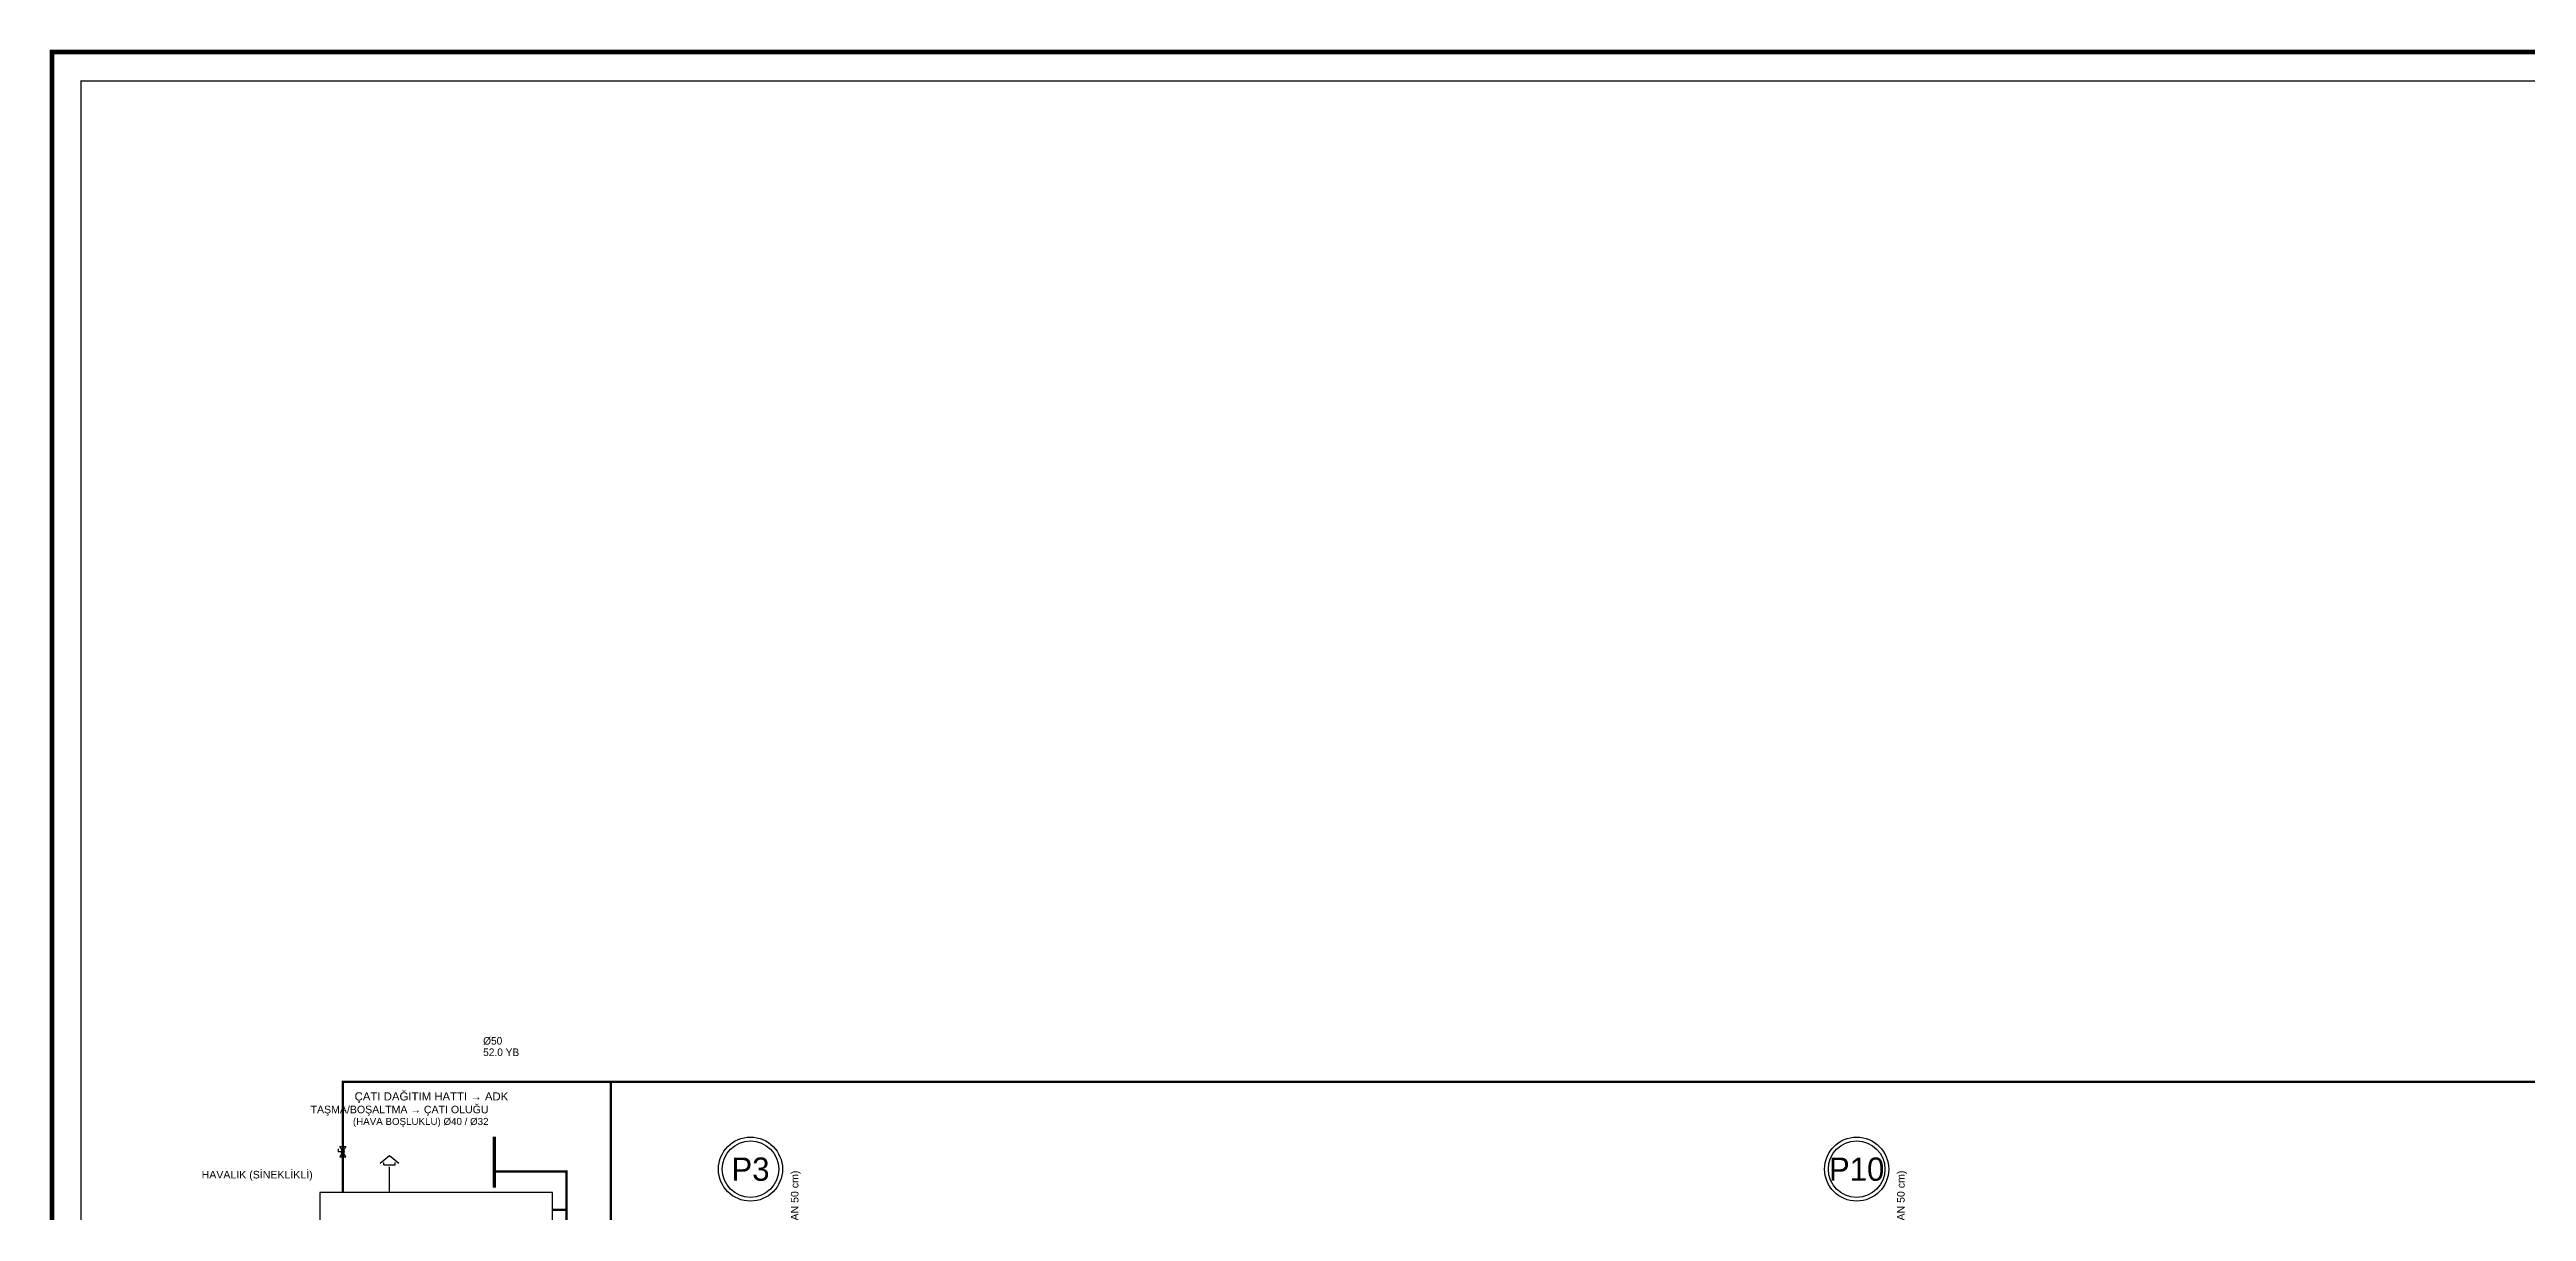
# Model space of a CAD drawing. Header units: centimetres. Extents: x -7420 to 31836, y -2 to 2802.
# Drawn here: x 15038 to 17165, y 1804 to 2802 of the extents above; entities that cross this region are included whole.
import ezdxf
from ezdxf.enums import TextEntityAlignment as Align

# ---------------------------------------------------------------- set-up
doc = ezdxf.new("R2010")
doc.units = ezdxf.units.CM
doc.linetypes.add('YAGMUR HATTI', pattern=[36, 30, -6])
for name, color, linetype in [('ROTAS-PAFTA', 7, 'CONTINUOUS'), ('ROTAS-PISSU-CAP', 211, 'CONTINUOUS'), ('ROTAS-SOGUKSU-BORU', 5, 'CONTINUOUS'), ('ROTAS-TEFRIS', 15, 'CONTINUOUS'), ('ROTAS-TEMIZ-SU-DEPOSU', 11, 'CONTINUOUS'), ('ROTAS-TEMIZSU-CAP', 101, 'CONTINUOUS'), ('ROTAS-VANA', 1, 'CONTINUOUS'), ('ROTAS-YAGMUR-BORUSU', 3, 'YAGMUR HATTI'), ('ROTAS-YAGMUR-BORUSU-CAP', 3, 'CONTINUOUS'), ('ROTAS-YAZI', 7, 'CONTINUOUS')]:
    doc.layers.add(name, color=color, linetype=linetype)
doc.styles.add('ROTAS', font='arial.ttf')

# ---------------------------------------------------------------- blocks, each defined once
blk = doc.blocks.new('ROTAS-KURESEL-VANA')
for p, q in [((0, 3.1), (0, 8)), ((0, 8), (5.4, 8))]:
    blk.add_line(p, q)
for points in [[(-9, 5.8), (-9, -5), (0, 0.4)], [(9, 5.8), (9, -5), (0, 0.4)]]:
    blk.add_lwpolyline(points, close=True)
blk.add_circle((0, 0.4), 2.71)
blk.add_attdef('CAP', text='', height=10).set_placement((-1.1, 0), align=Align.CENTER)
blk = doc.blocks.new('ROTAS-TEMIZ-SU-CAP-MB')
for tag, p in [('SOCP_001', (0.83, 4.92)), ('SO_001', (0.83, 3.42)), ('SCCP_001', (0.83, 1.92)), ('SC_001', (0.83, 0.42))]:
    blk.add_attdef(tag, p, '', height=1)
blk = doc.blocks.new('ROTAS-PIS-SU-KOLON-NO')
for radius in [27.5, 24.3]:
    blk.add_circle((0, 0), radius)
blk.add_attdef('K', text='', height=20).set_placement((0, 0), align=Align.MIDDLE_CENTER)

msp = doc.modelspace()

# ---------------------------------------------------------------- linework, layer by layer
at = {"layer": 'ROTAS-PAFTA'}
for points, const_width in [([(15040, 0), (26330, 0), (26330, 2800), (15040, 2800)], 4), ([(15065, 25), (26305, 25), (26305, 2775), (15065, 2775)], 1)]:
    msp.add_lwpolyline(points, close=True, dxfattribs=dict(at, const_width=const_width))
at = {"layer": 'ROTAS-SOGUKSU-BORU'}
for p, q in [((15325.2, 1843.6), (15325.2, 1845.6)), ((15325.2, 1843.6), (15334.8, 1843.6)), ((15330, 1820), (15330, 1842)), ((15334.8, 1843.6), (15334.8, 1845.6))]:
    msp.add_line(p, q, dxfattribs=at)
at = {"layer": 'ROTAS-SOGUKSU-BORU', "const_width": 2}
for points in [[(15290, 1820), (15290, 1915), (21930, 1915)], [(15520, 1915), (15520, 800)], [(15482, 1805), (15482, 1838), (15420, 1838)], [(15470, 1706), (15482, 1706), (15482, 1805), (15470, 1805)]]:
    msp.add_lwpolyline(points, dxfattribs=at)
at = {"layer": 'ROTAS-SOGUKSU-BORU'}
msp.add_lwpolyline([(15322, 1845.2), (15330, 1851.6), (15338, 1845.2)], dxfattribs=at)
at = {"layer": 'ROTAS-TEMIZ-SU-DEPOSU'}
msp.add_lwpolyline([(15270, 1700), (15470, 1700), (15470, 1820), (15270, 1820)], close=True, dxfattribs=at)
at = {"layer": 'ROTAS-YAGMUR-BORUSU', "const_width": 3}
msp.add_lwpolyline([(15420, 1868), (15420, 1824)], dxfattribs=at)

# ---------------------------------------------------------------- block references
at = {"layer": 'ROTAS-TEFRIS'}
ref = msp.add_blockref('ROTAS-TEMIZ-SU-CAP-MB', (15405, 1915), dxfattribs=dict(at, xscale=6.5, yscale=6.5))
ref.add_attrib('SO_001', '52.0 YB', (15410.4, 1937.2), dxfattribs={"height": 6.5})
ref.add_attrib('SOCP_001', 'Ø50', (15410.4, 1947), dxfattribs={"height": 6.5})
ref = msp.add_blockref('ROTAS-PIS-SU-KOLON-NO', (15640, 1840), dxfattribs=at)
ref.add_attrib('K', 'P3', dxfattribs={"height": 20}).set_placement((15640, 1840), align=Align.MIDDLE_CENTER)
ref = msp.add_blockref('ROTAS-PIS-SU-KOLON-NO', (16590, 1840), dxfattribs=at)
ref.add_attrib('K', 'P10', dxfattribs={"height": 20}).set_placement((16590, 1840), align=Align.MIDDLE_CENTER)
at = {"layer": 'ROTAS-VANA', "xscale": 0.48, "yscale": 0.48, "rotation": 90}
msp.add_blockref('ROTAS-KURESEL-VANA', (15290, 1855), dxfattribs=at)

# ---------------------------------------------------------------- texts
at = {"layer": 'ROTAS-PISSU-CAP', "style": 'ROTAS'}
for p in [(15681.2, 1700), (16631.2, 1700)]:
    msp.add_text('HAVALIK Ø100 (ÇATIDAN 50 cm)', height=6.5, rotation=90, dxfattribs=at).set_placement(p)
at = {"layer": 'ROTAS-TEMIZSU-CAP', "style": 'ROTAS'}
msp.add_text('ÇATI DAĞITIM HATTI → ADK', height=7, dxfattribs=at).set_placement((15300, 1899))
msp.add_text('(HAVA BOŞLUKLU) Ø40 / Ø32', height=6, dxfattribs=at).set_placement((15415, 1878), align=Align.RIGHT)
at = {"layer": 'ROTAS-YAGMUR-BORUSU-CAP', "style": 'ROTAS'}
msp.add_text('TAŞMA/BOŞALTMA → ÇATI OLUĞU', height=6.5, dxfattribs=at).set_placement((15415, 1888), align=Align.RIGHT)
at = {"layer": 'ROTAS-YAZI', "style": 'ROTAS'}
msp.add_text('HAVALIK (SİNEKLİKLİ)', height=6.5, dxfattribs=at).set_placement((15264, 1832), align=Align.RIGHT)

doc.saveas('drawing.dxf')
